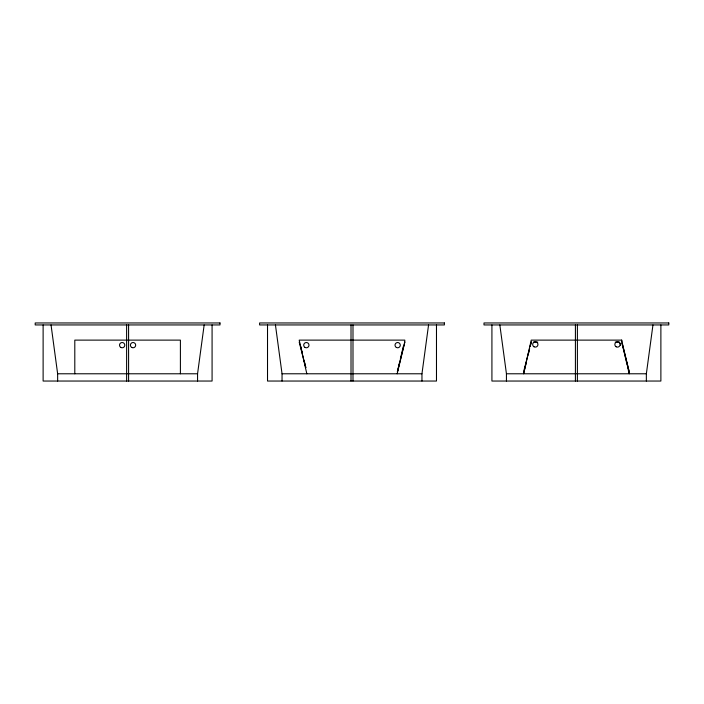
<?xml version="1.0" encoding="UTF-8"?>
<svg xmlns="http://www.w3.org/2000/svg" width="704" height="704" viewBox="0 0 704 704"><rect width="100%" height="100%" fill="white"/><g stroke="black" fill="none" stroke-linecap="round" stroke-linejoin="round"><path stroke-width="1.06" d="M197.56 381.04L197.56 373.78L204.16 324.94M421.96 381.04L421.96 373.78L428.56 324.94M646.36 381.04L646.36 373.78L652.96 324.94M399.846 361.24L397.373 371.8L404.8 342.1L404.8 340.12L299.2 340.12L306.83 373.78M400.347 359.128L403.313 346.456M397.162 373.78L404.8 342.1M524.11 371.668L523.6 373.78L531.23 340.12L621.773 340.12L621.773 342.1M524.621 369.556L526.143 363.22M528.176 354.772L528.942 351.604M530.218 346.324L531.23 342.1M523.6 371.8L529.637 348.462M530.191 346.342L531.291 342.1M533.412 342.1L537.777 342.1M615.226 342.1L619.59 342.1M51.04 324.94L57.64 373.78L197.56 373.78M275.44 324.94L282.04 373.78L421.96 373.78M499.84 324.94L506.44 373.78L646.36 373.78M620.136 343.165L620.682 345.286M299.2 342.1L305.791 367.558M627.713 367.444L629.2 373.78L629.2 371.8L622.037 343.165L627.22 365.332M621.562 340.12L629.2 371.8M300.722 346.456L302.254 352.792M304.286 361.24L305.818 367.576M660.88 324.94L660.88 381.04L491.92 381.04L491.92 324.94M577.394 324.94L577.394 381.04M575.414 324.94L575.414 381.04M506.44 373.78L506.44 381.04M436.48 324.94L436.48 381.04L267.52 381.04L267.52 324.94M352.994 324.94L352.994 381.04M351.014 324.94L351.014 381.04M282.04 373.78L282.04 381.04M212.08 324.94L212.08 381.04L43.12 381.04L43.12 324.94M180.4 373.78L180.4 340.12L74.8 340.12L74.8 373.78M128.586 324.94L128.594 381.04M126.614 324.94L126.614 381.04M57.64 373.78L57.64 381.04M220 322.96L35.2 322.96L35.2 324.94L220 324.94L220 322.96M444.4 322.96L259.6 322.96L259.6 324.94L444.4 324.94L444.4 322.96M668.8 322.96L484 322.96L484 324.94L668.8 324.94L668.8 322.96M534.002 346.773A2.64 2.64 0 0 0 537.962 344.485A2.64 2.64 0 0 0 534.002 342.197A2.64 2.64 0 0 0 534.002 346.773M616.158 346.773A2.64 2.64 0 0 0 620.118 344.485A2.64 2.64 0 0 0 616.158 342.197A2.64 2.64 0 0 0 616.158 346.773M305.026 347.433A2.64 2.64 0 0 0 308.986 345.154A2.64 2.64 0 0 0 305.026 342.866A2.64 2.64 0 0 0 305.026 347.433M396.334 347.433A2.64 2.64 0 0 0 400.294 345.154A2.64 2.64 0 0 0 396.334 342.866A2.64 2.64 0 0 0 396.334 347.433M131.718 347.433A2.64 2.64 0 0 0 135.678 345.154A2.64 2.64 0 0 0 131.718 342.866A2.64 2.64 0 0 0 131.718 347.433M120.833 347.433A2.64 2.64 0 0 0 124.793 345.154A2.64 2.64 0 0 0 120.833 342.866A2.64 2.64 0 0 0 120.833 347.433"/></g></svg>
